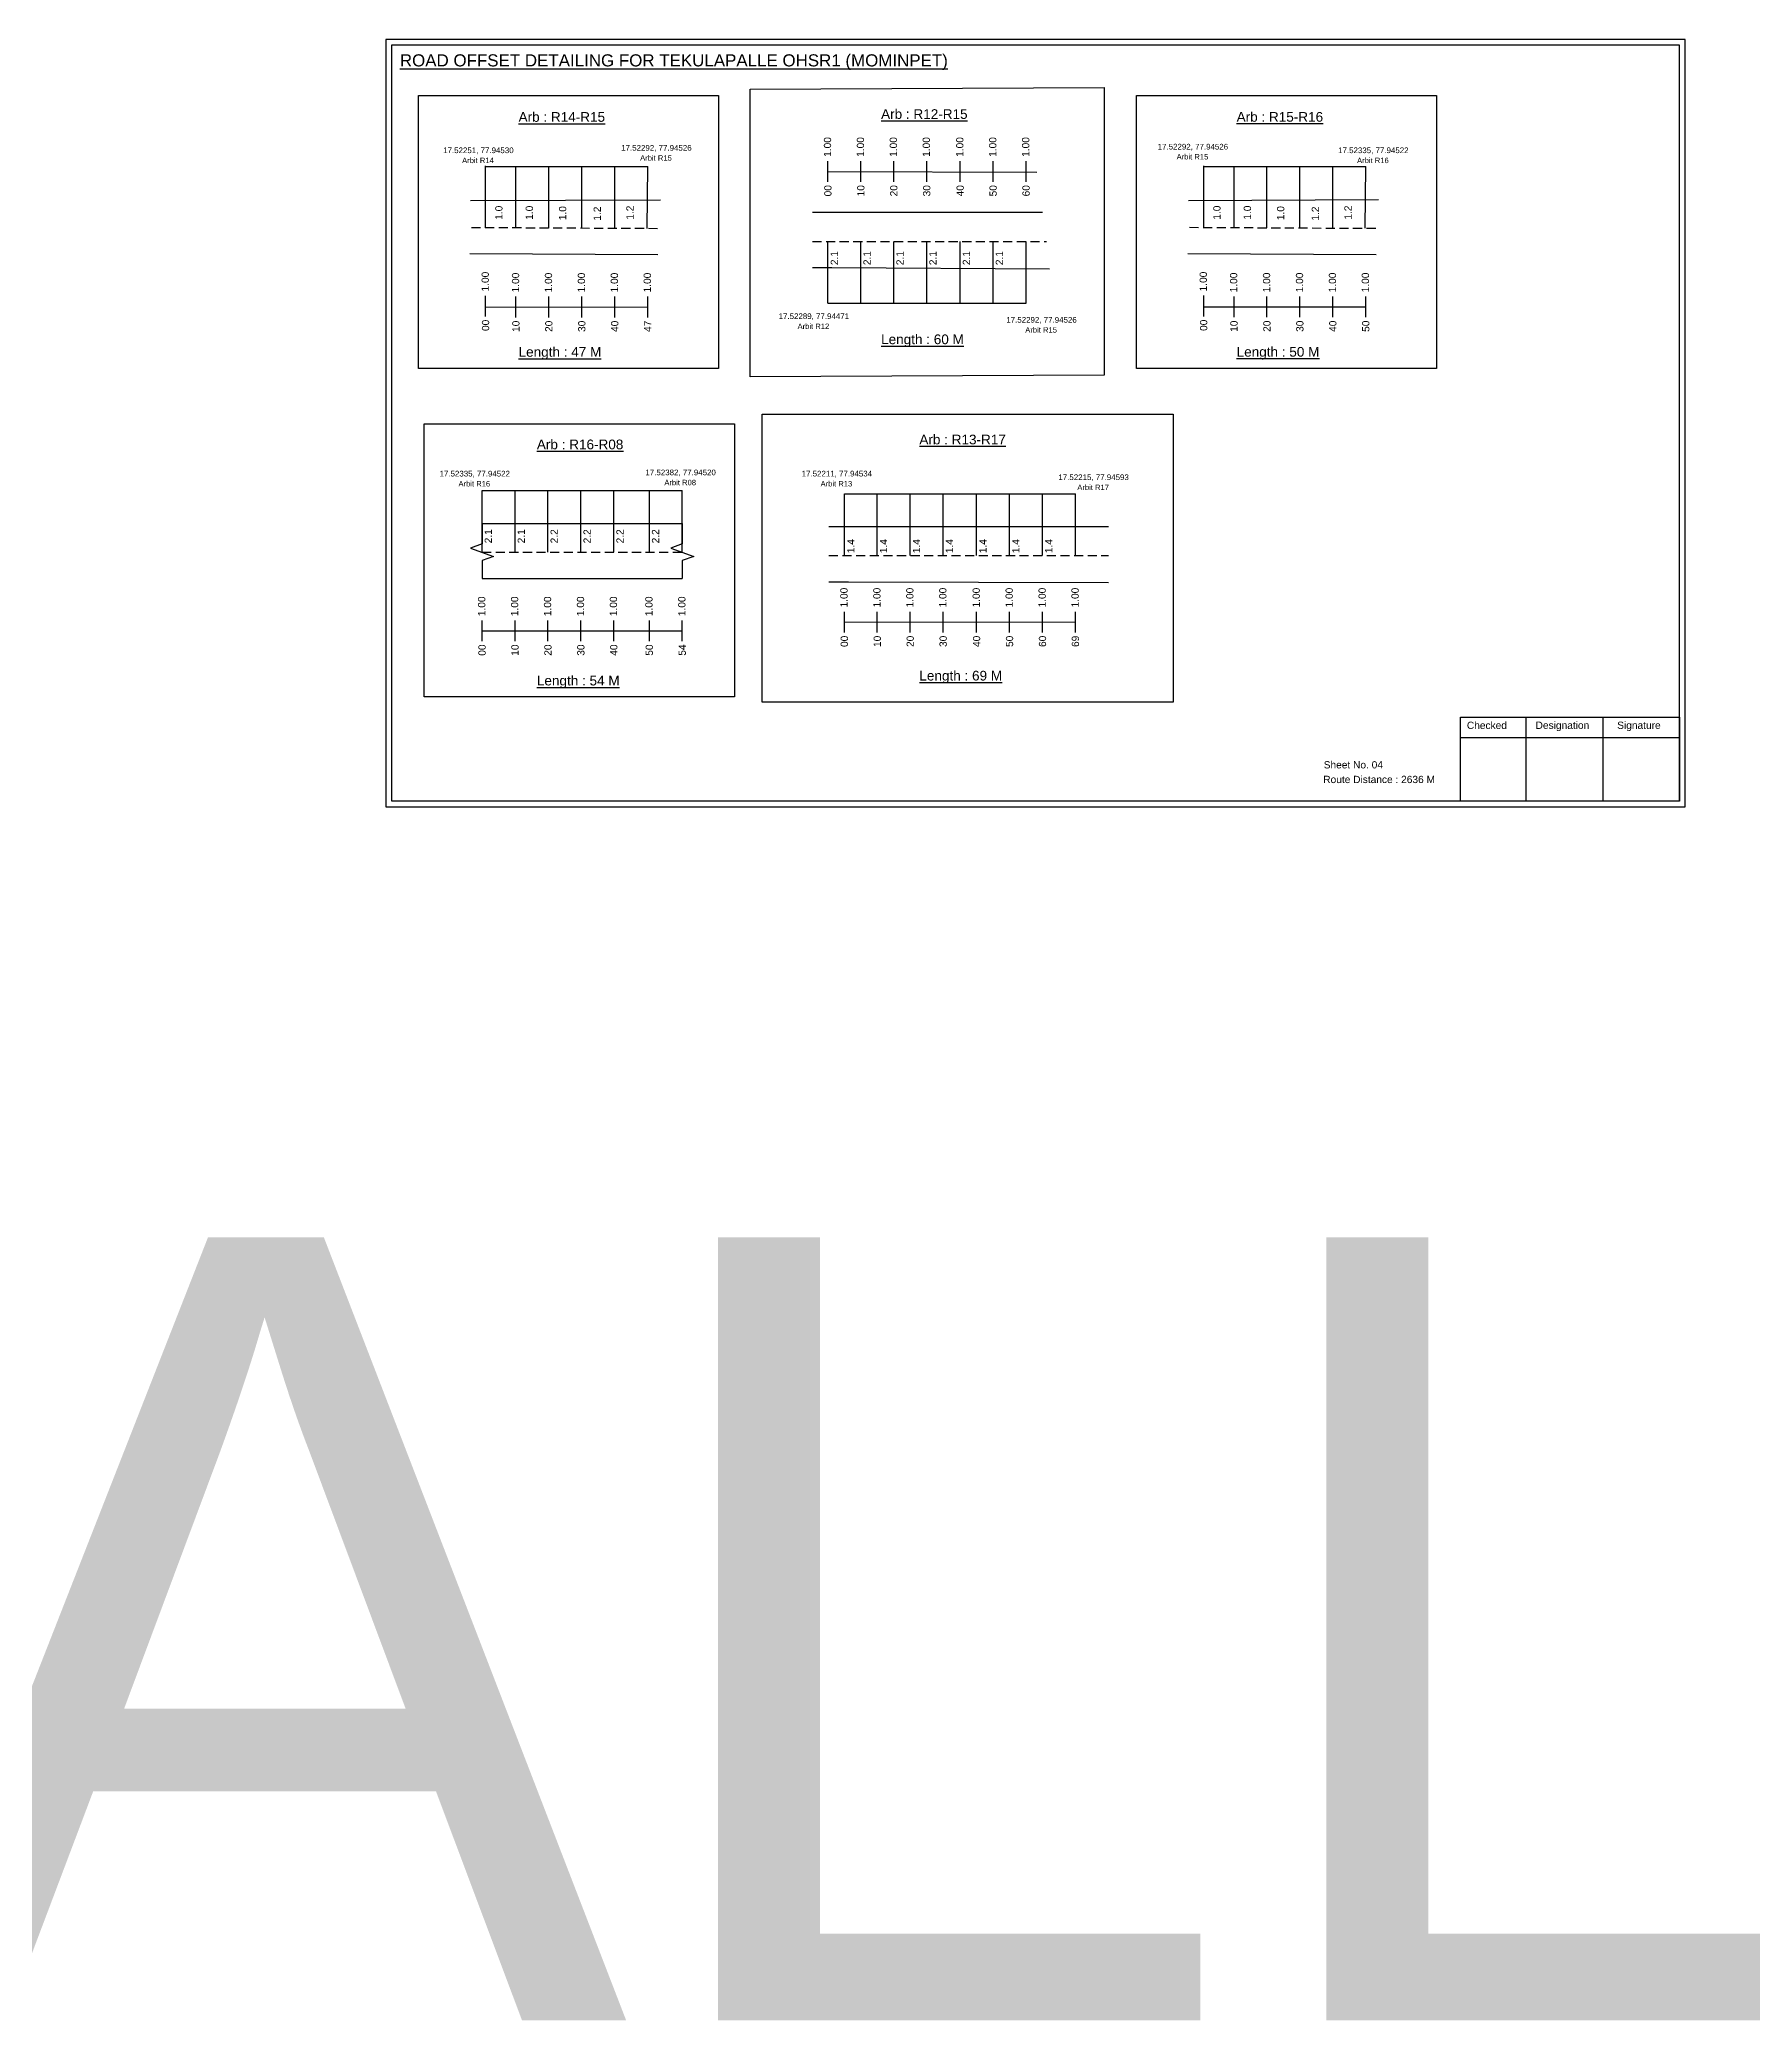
# Model space of a CAD drawing. Header units: inches. Extents: x 1745 to 7876, y -847 to 3138.
# Drawn here: x 5798 to 6506, y 926 to 1744 of the extents above; entities that cross this region are included whole.
import ezdxf

# ---------------------------------------------------------------- set-up
doc = ezdxf.new("R2010")
doc.units = ezdxf.units.IN
doc.header["$MEASUREMENT"] = 0
doc.linetypes.add('DASHED2', pattern=[0.375, 0.25, -0.125])
doc.layers.add('PDF_Geometry', color=7, linetype='Continuous')
doc.layers.add('PDF_Text', color=5, linetype='Continuous')
doc.styles.add('PDF Arial', font='arial.ttf')
doc.styles.get("Standard").update_dxf_attribs({"font": 'arial.ttf'})

msp = doc.modelspace()

# ---------------------------------------------------------------- linework, layer by layer
at = {"color": 217, "true_color": 0x93278f}
for p, q in [((6123.85, 1685.32), (6123.85, 1693.88)), ((6137.45, 1685.32), (6137.45, 1693.88)), ((6151.05, 1685.32), (6151.05, 1693.88)), ((6164.65, 1685.32), (6164.65, 1693.88)), ((6178.47, 1685.32), (6178.47, 1693.88)), ((6192.07, 1685.32), (6192.07, 1693.88)), ((6205.67, 1685.32), (6205.67, 1693.88)), ((6123.85, 1689.59), (6210.17, 1689.35)), ((5982.53, 1629.75), (5982.53, 1638.3)), ((5995.05, 1629.36), (5995.05, 1637.92)), ((6008.65, 1629.36), (6008.65, 1637.92)), ((6022.25, 1629.36), (6022.25, 1637.92)), ((6035.85, 1629.36), (6035.85, 1637.92)), ((6049.45, 1629.36), (6049.45, 1637.92)), ((6279, 1629.77), (6279, 1638.33)), ((6291.52, 1629.39), (6291.52, 1637.94)), ((6305.12, 1629.39), (6305.12, 1637.94)), ((6318.72, 1629.39), (6318.72, 1637.94)), ((6332.32, 1629.39), (6332.32, 1637.94)), ((6345.92, 1629.39), (6345.92, 1637.94)), ((5982.53, 1633.63), (6049.45, 1633.64)), ((6279, 1633.66), (6345.92, 1633.67)), ((6130.64, 1499.29), (6130.64, 1507.84)), ((6144.24, 1499.29), (6144.24, 1507.84)), ((6157.84, 1499.29), (6157.84, 1507.84)), ((6171.44, 1499.29), (6171.44, 1507.84)), ((6185.26, 1499.29), (6185.26, 1507.84)), ((6198.86, 1499.29), (6198.86, 1507.84)), ((6212.46, 1499.29), (6212.46, 1507.84)), ((6226.06, 1499.29), (6226.06, 1507.84)), ((5981.06, 1495.68), (5981.06, 1504.23)), ((5981.06, 1499.95), (6063.72, 1499.96)), ((5994.66, 1495.68), (5994.66, 1504.23)), ((6008.26, 1495.68), (6008.26, 1504.23)), ((6021.86, 1495.68), (6021.86, 1504.23)), ((6035.46, 1495.68), (6035.46, 1504.23)), ((6050.12, 1495.68), (6050.12, 1504.24)), ((6063.72, 1495.68), (6063.72, 1504.24)), ((6130.64, 1503.56), (6226.06, 1503.62))]:
    msp.add_line(p, q, dxfattribs=at)
for p, q in [((5982.53, 1666.36), (5982.53, 1691.89)), ((5995.05, 1666.31), (5995.05, 1691.59)), ((6008.65, 1666.25), (6008.65, 1691.59)), ((6022.25, 1666.32), (6022.25, 1691.59)), ((6035.85, 1666.06), (6035.85, 1691.59)), ((6049.22, 1666.09), (6049.45, 1691.59)), ((6279, 1666.39), (6279, 1691.92)), ((6291.52, 1666.34), (6291.52, 1691.62)), ((6305.12, 1666.28), (6305.12, 1691.62)), ((6318.72, 1666.34), (6318.72, 1691.62)), ((6332.32, 1666.09), (6332.32, 1691.62)), ((6345.69, 1666.12), (6345.92, 1691.62)), ((5976.32, 1677.56), (6054.7, 1677.92)), ((6272.79, 1677.59), (6351.17, 1677.95)), ((6212.4, 1672.6), (6117.44, 1672.6)), ((6123.85, 1635.18), (6123.85, 1660.72)), ((6137.45, 1635.18), (6137.45, 1660.72)), ((6151.05, 1635.18), (6151.05, 1660.72)), ((6164.65, 1635.18), (6164.65, 1660.72)), ((6178.47, 1635.18), (6178.47, 1660.72)), ((6192.07, 1635.18), (6192.07, 1660.72)), ((6205.67, 1635.18), (6205.67, 1660.72)), ((5975.95, 1655.72), (6053.68, 1655.28)), ((6272.42, 1655.74), (6350.15, 1655.31)), ((6117.44, 1649.92), (6125.5, 1649.92)), ((6125.5, 1649.92), (6215.35, 1649.41)), ((5981.06, 1532.37), (5981.06, 1557.91)), ((5994.66, 1532.37), (5994.66, 1557.91)), ((6008.26, 1532.37), (6008.26, 1557.91)), ((6021.86, 1532.37), (6021.86, 1557.91)), ((6035.46, 1532.37), (6035.46, 1557.91)), ((6050.12, 1532.38), (6050.12, 1557.92)), ((6063.72, 1532.38), (6063.72, 1557.92)), ((6130.64, 1530.98), (6130.64, 1556.52)), ((6144.24, 1530.98), (6144.24, 1556.52)), ((6157.84, 1530.98), (6157.84, 1556.52)), ((6171.44, 1530.98), (6171.44, 1556.52)), ((6185.26, 1530.98), (6185.26, 1556.52)), ((6198.86, 1530.98), (6198.86, 1556.52)), ((6212.46, 1530.98), (6212.46, 1556.52)), ((6226.06, 1530.98), (6226.06, 1556.52)), ((5981.06, 1544.26), (6063.72, 1544.26)), ((6239.66, 1542.87), (6124.23, 1542.87)), ((5981.06, 1521.57), (6063.72, 1521.57)), ((6124.23, 1520.18), (6132.29, 1520.18)), ((6132.29, 1520.18), (6239.66, 1519.88))]:
    msp.add_line(p, q)
at = {"color": 5}
for p, q in [((5982.53, 1691.59), (6049.45, 1691.59)), ((6279, 1691.62), (6345.92, 1691.62)), ((6123.85, 1635.18), (6205.67, 1635.21)), ((5981.06, 1557.91), (6063.72, 1557.91)), ((6130.64, 1556.51), (6226.06, 1556.52))]:
    msp.add_line(p, q, dxfattribs=at)
at = {"linetype": 'DASHED2', "ltscale": 15}
for p, q in [((5976.67, 1666.5), (6054.95, 1666.09)), ((6117.44, 1660.72), (6214.12, 1660.72)), ((6273.14, 1666.53), (6351.42, 1666.12)), ((5981.06, 1532.38), (6063.72, 1532.38)), ((6124.23, 1530.98), (6239.66, 1530.98))]:
    msp.add_line(p, q, dxfattribs=at)
for points in [[(5954.82, 1720.95), (6078.63, 1720.95), (6078.63, 1608.27), (5954.82, 1608.27)], [(6091.81, 1723.6), (6237.85, 1724.26), (6237.85, 1605.44), (6091.81, 1604.77)], [(6251.29, 1720.98), (6375.1, 1720.98), (6375.1, 1608.3), (6251.29, 1608.3)], [(6096.72, 1589.35), (6266.33, 1589.35), (6266.33, 1470.53), (6096.72, 1470.53)], [(5957.2, 1585.39), (6085.29, 1585.39), (6085.29, 1472.71), (5957.2, 1472.71)]]:
    msp.add_lwpolyline(points, close=True)
at = {"linetype": 'Continuous'}
for points in [[(5981.06, 1544.26), (5981.06, 1535.83), (5976.32, 1534.1), (5985.81, 1530.65), (5981.06, 1528.92), (5981.06, 1521.57)], [(6063.72, 1544.26), (6063.72, 1535.83), (6058.97, 1534.1), (6068.46, 1530.65), (6063.72, 1528.92), (6063.72, 1521.57)]]:
    msp.add_lwpolyline(points, dxfattribs=at)
at = {"layer": 'PDF_Geometry'}
for points in [[(5941.34, 1744.03), (5941.34, 1427.32), (6477.82, 1427.32), (6477.82, 1744.03)], [(5943.67, 1741.7), (5943.67, 1429.74), (6475.4, 1429.74), (6475.4, 1741.7)]]:
    msp.add_lwpolyline(points, close=True, dxfattribs=at)
at = {"layer": 'PDF_Geometry', "color": 242, "true_color": 0xcc1f26}
msp.add_lwpolyline([(6475.4, 1429.64), (6385.05, 1429.64), (6385.05, 1464.26), (6475.4, 1464.26)], close=True, dxfattribs=at)
for points in [[(6412.04, 1464.26), (6412.04, 1429.64)], [(6443.76, 1464.26), (6443.76, 1429.64)], [(6385.05, 1455.88), (6475.4, 1455.88)]]:
    msp.add_lwpolyline(points, dxfattribs=at)

# ---------------------------------------------------------------- texts
at = {"color": 242, "true_color": 0xcd2027}
for s, height, p in [('%%UROAD OFFSET DETAILING FOR TEKULAPALLE OHSR1 (MOMINPET)', 5, (5947.12, 1732.96)), ('%%UArb : R14-R15', 4, (5996.13, 1710.1)), ('%%UArb : R12-R15', 4, (6145.81, 1711.29)), ('%%UArb : R15-R16', 4, (6292.6, 1710.13)), ('%%ULength : 60 M', 4, (6145.81, 1618.29)), ('%%ULength : 47 M', 4, (5996.13, 1613.1)), ('%%ULength : 50 M', 4, (6292.6, 1613.13)), ('%%UArb : R16-R08', 4, (6003.68, 1574.89)), ('%%UArb : R13-R17', 4, (6161.61, 1576.92)), ('%%ULength : 54 M', 4, (6003.68, 1477.39)), ('%%ULength : 69 M', 4, (6161.61, 1479.42))]:
    msp.add_text(s, height=height, dxfattribs=at).set_placement(p)
at = {"color": 217, "true_color": 0x93278f}
for s, p in [('1.00', (6125.17, 1695.62)), ('1.00', (6138.77, 1695.62)), ('1.00', (6152.37, 1695.62)), ('1.00', (6165.97, 1695.62)), ('1.00', (6179.79, 1695.62)), ('1.00', (6193.39, 1695.62)), ('1.00', (6206.99, 1695.62)), ('00', (6125.33, 1679.3)), ('10', (6138.93, 1679.3)), ('20', (6152.53, 1679.3)), ('30', (6166.13, 1679.3)), ('40', (6179.94, 1679.3)), ('50', (6193.54, 1679.3)), ('60', (6207.14, 1679.3)), ('1.00', (5983.85, 1640.04)), ('1.00', (5996.37, 1639.65)), ('1.00', (6009.97, 1639.65)), ('1.00', (6023.57, 1639.65)), ('1.00', (6037.17, 1639.65)), ('1.00', (6050.77, 1639.65)), ('1.00', (6280.32, 1640.07)), ('1.00', (6292.85, 1639.68)), ('1.00', (6306.45, 1639.68)), ('1.00', (6320.05, 1639.68)), ('1.00', (6333.65, 1639.68)), ('1.00', (6347.25, 1639.68)), ('00', (5984, 1623.72)), ('10', (5996.52, 1623.33)), ('20', (6010.12, 1623.33)), ('30', (6023.72, 1623.33)), ('40', (6037.32, 1623.33)), ('47', (6050.92, 1623.33)), ('00', (6280.47, 1623.75)), ('10', (6293, 1623.36)), ('20', (6306.6, 1623.36)), ('30', (6320.2, 1623.36)), ('40', (6333.8, 1623.36)), ('50', (6347.4, 1623.36)), ('1.00', (5982.39, 1505.97)), ('1.00', (5995.99, 1505.97)), ('1.00', (6009.59, 1505.97)), ('1.00', (6023.19, 1505.97)), ('1.00', (6036.79, 1505.97)), ('1.00', (6051.44, 1505.98)), ('1.00', (6065.04, 1505.98)), ('1.00', (6131.97, 1509.58)), ('1.00', (6145.57, 1509.58)), ('1.00', (6159.17, 1509.58)), ('1.00', (6172.77, 1509.58)), ('1.00', (6186.58, 1509.58)), ('1.00', (6200.18, 1509.58)), ('1.00', (6213.78, 1509.58)), ('1.00', (6227.38, 1509.58)), ('00', (6132.12, 1493.26)), ('10', (6145.72, 1493.26)), ('20', (6159.32, 1493.26)), ('30', (6172.92, 1493.26)), ('40', (6186.73, 1493.26)), ('50', (6200.33, 1493.26)), ('60', (6213.93, 1493.26)), ('69', (6227.53, 1493.26)), ('00', (5982.54, 1489.65)), ('10', (5996.14, 1489.65)), ('20', (6009.74, 1489.65)), ('30', (6023.34, 1489.65)), ('40', (6036.94, 1489.65)), ('50', (6051.59, 1489.65)), ('54', (6065.19, 1489.65))]:
    msp.add_text(s, height=3, rotation=90, dxfattribs=at).set_placement(p)
at = {"color": 5}
for s, height, p in [('17.52251, 77.94530', 2.34, (5965, 1697.16)), ('Arbit R14', 2.246, (5972.82, 1693.04)), ('17.52292, 77.94526', 2.34, (6038.5, 1698.16)), ('Arbit R15', 2.246, (6046.32, 1694.04)), ('17.52292, 77.94526', 2.34, (6260, 1698.66)), ('Arbit R15', 2.246, (6267.82, 1694.54)), ('17.52335, 77.94522', 2.34, (6334.5, 1697.16)), ('Arbit R16', 2.246, (6342.32, 1693.04)), ('17.52289, 77.94471', 2.34, (6103.5, 1628.66)), ('17.52292, 77.94526', 2.34, (6197.5, 1627.16)), ('Arbit R12', 2.246, (6111.32, 1624.54)), ('Arbit R15', 2.246, (6205.32, 1623.04)), ('17.52335, 77.94522', 2.34, (5963.5, 1563.66)), ('17.52382, 77.94520', 2.34, (6048.5, 1564.16)), ('Arbit R08', 2.246, (6056.32, 1560.04)), ('17.52211, 77.94534', 2.34, (6113, 1563.67)), ('17.52215, 77.94593', 2.34, (6219, 1562.17)), ('Arbit R16', 2.246, (5971.32, 1559.54)), ('Arbit R13', 2.246, (6120.82, 1559.54)), ('Arbit R17', 2.246, (6226.82, 1558.04))]:
    msp.add_text(s, height=height, dxfattribs=at).set_placement(p)
for s, p in [('1.0', (5989.49, 1669.64)), ('1.0', (6002.06, 1669.64)), ('1.0', (6015.8, 1669.45)), ('1.2', (6030.11, 1669.26)), ('1.2', (6043.63, 1669.67)), ('1.0', (6285.96, 1669.67)), ('1.0', (6298.53, 1669.67)), ('1.0', (6312.27, 1669.48)), ('1.2', (6326.59, 1669.29)), ('1.2', (6340.1, 1669.7)), ('2.1', (6128.02, 1650.91)), ('2.1', (6141.52, 1650.91)), ('2.1', (6155.12, 1650.91)), ('2.1', (6168.72, 1650.91)), ('2.1', (6182.53, 1650.91)), ('2.1', (6196.13, 1650.91)), ('2.1', (5985.13, 1536.05)), ('2.1', (5998.73, 1536.05)), ('2.2', (6012.33, 1536.05)), ('2.2', (6025.93, 1536.05)), ('2.2', (6039.53, 1536.05)), ('2.2', (6054.18, 1536.05)), ('1.4', (6134.82, 1531.98)), ('1.4', (6148.31, 1531.98)), ('1.4', (6161.91, 1531.98)), ('1.4', (6175.51, 1531.98)), ('1.4', (6189.33, 1531.98)), ('1.4', (6202.93, 1531.98)), ('1.4', (6216.53, 1531.98))]:
    msp.add_text(s, height=3, rotation=90).set_placement(p)
for s, height, p in [('Route Distance : 2636 M', 3, (6328.37, 1437.07)), ('Sheet No. 04', 3, (6328.55, 1443.12)), ('TEKELAPALLE 2', 323.2909, (3707.23, 926.22))]:
    msp.add_text(s, height=height).set_placement(p)
at = {"layer": 'PDF_Text', "color": 7, "attachment_point": 7, "style": 'PDF Arial'}
for s, insert, char_height in [('Checked', (6387.66, 1459.37), 3.001), ('Designation', (6416.04, 1458.54), 3.0006), ('Signature', (6449.72, 1458.54), 3.001)]:
    msp.add_mtext(s, dxfattribs=dict(at, insert=insert, char_height=char_height))

doc.saveas('drawing.dxf')
